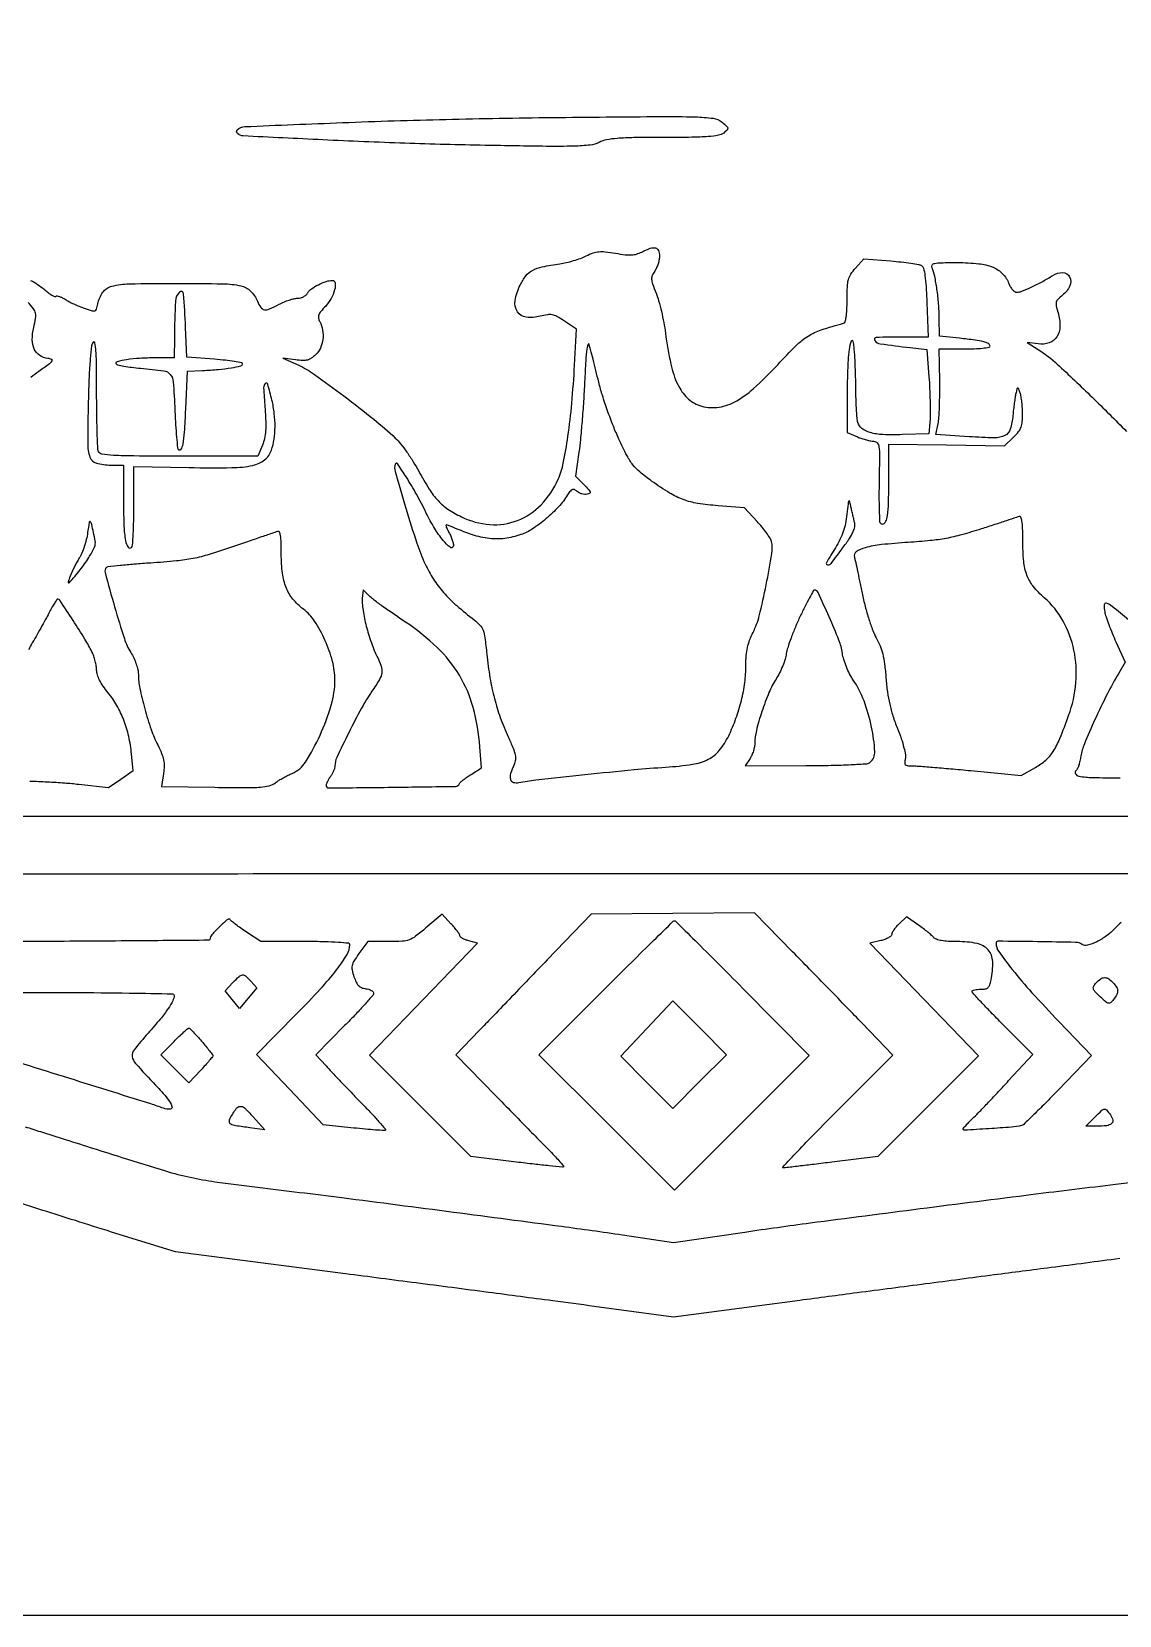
# Model space of a CAD drawing. Header units: millimetres. Extents: x 7 to 202, y 10 to 284.
# Drawn here: x 98.21 to 113.97, y 10 to 32.93 of the extents above; entities that cross this region are included whole.
import ezdxf

# ---------------------------------------------------------------- set-up
doc = ezdxf.new("R2010")
doc.units = ezdxf.units.MM
doc.layers.add('CUT', color=1, linetype='Continuous')
doc.layers.add('ENGRAVE', color=7, linetype='Continuous')

msp = doc.modelspace()

# ---------------------------------------------------------------- linework, layer by layer
at = {"layer": 'CUT'}
msp.add_lwpolyline([(72.5, 10), (142.5, 10), (142.5, 50), (72.5, 50)], close=True, dxfattribs=at)
at = {"layer": 'ENGRAVE', "extrusion": (0, 0, -1)}
for points in [[(-125.075, 39.684, -0.000008), (-124.034, 39.973, -0.000005), (-122.806, 40.313, -0.000005), (-121.59, 40.65, -0.000008), (-120.59, 40.928, 0.000314)], [(-89.604, 20.721, 0.000011), (-94.773, 20.732, 0.000328), (-100.545, 20.74, 0.000188), (-107.5, 20.742, 0.000063), (-119.188, 20.74, 0.001065)], [(-98.198, 29.332, 0.066377), (-98.392, 29.203, -0.018019), (-98.45, 29.156, -0.028753), (-98.503, 29.12, -0.028217), (-98.546, 29.098, -0.310993), (-98.565, 29.101, 0.234934), (-98.582, 29.107, 0.044537), (-98.615, 29.099, 0.039144), (-98.655, 29.082, 0.026985), (-98.698, 29.058, -0.025247), (-98.751, 29.027, -0.01118), (-98.823, 28.991, -0.011033), (-98.902, 28.957, -0.014609), (-98.975, 28.929, -0.009364), (-99.088, 28.892, -0.152419), (-99.128, 28.893, -0.243442), (-99.151, 28.916, -0.026889), (-99.17, 28.992, 0.107592), (-99.244, 29.16, 0.174161), (-99.372, 29.247, 0.059179), (-99.625, 29.282, 0.004629), (-100.309, 29.288, 0.00409), (-100.986, 29.283, 0.049868), (-101.243, 29.253, 0.139629), (-101.383, 29.178, 0.102229), (-101.483, 29.031, -0.050705), (-101.532, 28.94, -0.211453), (-101.583, 28.908, -0.140391), (-101.656, 28.918, -0.019004), (-101.797, 28.986, 0.024044), (-101.866, 29.019, 0.020954), (-101.941, 29.047, 0.021486), (-102.012, 29.067, 0.056588), (-102.064, 29.073, -0.066286), (-102.109, 29.079, -0.058452), (-102.152, 29.096, -0.060511), (-102.189, 29.123, -0.085042), (-102.214, 29.154, 0.121201), (-102.264, 29.21, 0.033278), (-102.366, 29.27, 0.034351), (-102.479, 29.317, 0.081815), (-102.568, 29.331, 0.385684), (-102.609, 29.295, 0.088605), (-102.601, 29.194, 0.061821), (-102.55, 29.068, 0.067023), (-102.471, 28.961, -0.017429), (-102.401, 28.883, -0.083931), (-102.371, 28.832, -0.136477), (-102.367, 28.787, -0.078655), (-102.385, 28.735, 0.081021), (-102.427, 28.612, 0.072638), (-102.43, 28.477, 0.075145), (-102.395, 28.352, 0.098964), (-102.326, 28.255, 0.040285), (-102.263, 28.204, 0.086651), (-102.206, 28.179, 0.07377), (-102.137, 28.172, 0.023169), (-102.035, 28.181), (-101.85, 28.207), (-102.08, 28.102, 0.04676), (-102.307, 27.971, 0.006863), (-102.735, 27.658, 0.008335), (-103.168, 27.32, 0.019175), (-103.48, 27.049, 0.036086), (-103.555, 26.967, 0.014078), (-103.647, 26.845, 0.01385), (-103.739, 26.706, 0.016735), (-103.818, 26.571, -0.016951), (-103.97, 26.31, -0.047833), (-104.098, 26.143, -0.057238), (-104.242, 26.021, -0.033717), (-104.438, 25.908, -0.095375), (-104.85, 25.796, -0.11183), (-105.25, 25.856, -0.109204), (-105.592, 26.084, -0.087549), (-105.839, 26.453, -0.054473), (-105.913, 26.685, -0.013999), (-105.98, 27.072, -0.012973), (-106.036, 27.554, -0.008764), (-106.076, 28.105), (-106.105, 28.626), (-105.928, 28.743, -0.018161), (-105.821, 28.808, -0.077855), (-105.752, 28.834, -0.088691), (-105.682, 28.835, -0.0276), (-105.58, 28.814, 0.096203), (-105.376, 28.799, 0.221958), (-105.248, 28.879, 0.18849), (-105.215, 29.04, 0.07101), (-105.287, 29.264, 0.053461), (-105.37, 29.397, 0.103615), (-105.465, 29.477, 0.072575), (-105.608, 29.529, 0.016485), (-105.861, 29.572, -0.022893), (-105.956, 29.589, -0.015299), (-106.062, 29.618, -0.015421), (-106.164, 29.651, -0.02905), (-106.244, 29.686, 0.029003), (-106.345, 29.73, 0.065049), (-106.427, 29.748, 0.052602), (-106.52, 29.747, 0.013779), (-106.669, 29.725, -0.01315), (-106.808, 29.704, -0.042224), (-106.901, 29.701, -0.058573), (-106.975, 29.713, -0.049087), (-107.05, 29.743, 0.030022), (-107.172, 29.797, 0.144483), (-107.248, 29.802, 0.249353), (-107.291, 29.766, 0.094418), (-107.306, 29.686, 0.046945), (-107.301, 29.633, 0.029497), (-107.286, 29.573, 0.029495), (-107.263, 29.514, 0.046902), (-107.237, 29.468, -0.051725), (-107.202, 29.405, -0.11708), (-107.192, 29.351, -0.069005), (-107.206, 29.282, -0.009883), (-107.257, 29.146, 0.025827), (-107.294, 29.035, 0.010979), (-107.333, 28.884, 0.010828), (-107.368, 28.72, 0.013957), (-107.392, 28.568, -0.020105), (-107.47, 28.12, -0.05793), (-107.571, 27.822, -0.087949), (-107.707, 27.631, -0.115149), (-107.889, 27.52, -0.106585), (-108.138, 27.493, -0.094512), (-108.388, 27.569, -0.063586), (-108.668, 27.765, -0.022169), (-109.018, 28.111, 0.011752), (-109.285, 28.388, 0.054159), (-109.459, 28.526, 0.06018), (-109.65, 28.616, 0.016648), (-109.969, 28.711, -0.253482), (-109.994, 28.734, -0.041173), (-110.01, 28.8, -0.029484), (-110.02, 28.901, -0.010044), (-110.023, 29.049, 0.010125), (-110.027, 29.24, 0.054257), (-110.042, 29.343, 0.080262), (-110.077, 29.421, 0.037902), (-110.144, 29.509), (-110.265, 29.644), (-110.655, 29.613, 0.007344), (-110.808, 29.599, 0.009821), (-110.947, 29.581, 0.007345), (-111.062, 29.562, 0.094418), (-111.102, 29.546, 0.196803), (-111.131, 29.507, 0.024301), (-111.151, 29.402, 0.019784), (-111.167, 29.245, 0.006344), (-111.179, 29.011), (-111.198, 28.512), (-110.829, 28.512, -0.007471), (-110.445, 28.506, -0.596175), (-110.423, 28.463, -0.209013), (-110.504, 28.414, -0.005393), (-110.936, 28.359), (-111.18, 28.33), (-111.209, 27.936, 0.006585), (-111.219, 27.769, 0.005716), (-111.225, 27.594, 0.005759), (-111.227, 27.435, 0.016774), (-111.224, 27.326), (-111.209, 27.11), (-110.824, 27.098, 0.018345), (-110.542, 27.099, 0.057161), (-110.355, 27.128, 0.096512), (-110.239, 27.186, 0.165158), (-110.179, 27.276, 0.047316), (-110.169, 27.335, 0.004703), (-110.159, 27.481, 0.00589), (-110.152, 27.655, 0.004644), (-110.148, 27.843, -0.005305), (-110.144, 28.035, -0.006134), (-110.135, 28.217, -0.005527), (-110.125, 28.37, -0.035571), (-110.113, 28.447, -0.732812), (-110.082, 28.45, -0.070783), (-110.052, 28.332, -0.018584), (-110.03, 28.025, -0.008029), (-110.023, 27.615), (-110.023, 27.127), (-110.173, 27.065, -0.018264), (-110.236, 27.041, -0.016313), (-110.304, 27.021, -0.016597), (-110.366, 27.007, -0.047813), (-110.41, 27.002, 0.221824), (-110.459, 26.98, 0.142337), (-110.484, 26.922, 0.035319), (-110.492, 26.792, 0.002423), (-110.487, 26.424, -0.004849), (-110.485, 26.2, -0.007495), (-110.488, 26.007, -0.003062), (-110.494, 25.842, -0.187113), (-110.505, 25.816, -0.388461), (-110.559, 25.813, -0.169759), (-110.6, 25.88, -0.043004), (-110.621, 26.064, -0.008069), (-110.627, 26.402), (-110.627, 26.962), (-111.465, 26.95), (-112.302, 26.938), (-112.435, 27.064, -0.031184), (-112.507, 27.142, -0.081276), (-112.544, 27.207, -0.072361), (-112.561, 27.286, -0.021081), (-112.565, 27.409, -0.013866), (-112.561, 27.499, -0.013843), (-112.552, 27.589, -0.013803), (-112.54, 27.667, -0.051819), (-112.527, 27.714, -0.009768), (-112.504, 27.767, -0.392019), (-112.493, 27.772, -0.249776), (-112.483, 27.761, -0.005809), (-112.467, 27.693, -0.015637), (-112.457, 27.637, -0.005153), (-112.445, 27.555, -0.005126), (-112.433, 27.463, -0.005789), (-112.424, 27.375, 0.049584), (-112.386, 27.176, 0.209762), (-112.308, 27.085, 0.118433), (-112.159, 27.052, 0.011828), (-111.792, 27.067), (-111.309, 27.099), (-111.341, 27.255, -0.033393), (-111.353, 27.344, -0.006815), (-111.361, 27.502, -0.007151), (-111.365, 27.687, -0.006658), (-111.364, 27.876), (-111.356, 28.339), (-111.725, 28.339, -0.01024), (-111.866, 28.342, -0.016936), (-111.985, 28.351, -0.010957), (-112.08, 28.364, -0.370215), (-112.093, 28.38, -0.274353), (-112.072, 28.416, -0.06239), (-112.002, 28.443, -0.031292), (-111.877, 28.467, -0.006329), (-111.651, 28.493), (-111.36, 28.522), (-111.358, 28.787, -0.017019), (-111.348, 28.994, -0.016046), (-111.325, 29.205, -0.016419), (-111.292, 29.391, -0.048297), (-111.253, 29.515, 0.240398), (-111.256, 29.554, 0.209959), (-111.29, 29.578, 0.046248), (-111.383, 29.588, 0.003878), (-111.625, 29.59, 0.025983), (-111.929, 29.574, 0.071333), (-112.137, 29.522, 0.102715), (-112.276, 29.428, 0.103187), (-112.366, 29.286, -0.042649), (-112.389, 29.238, -0.050806), (-112.419, 29.197, -0.058607), (-112.451, 29.169, -0.155361), (-112.48, 29.16, -0.093279), (-112.553, 29.175, -0.012633), (-112.698, 29.238, -0.015097), (-112.857, 29.318, -0.017361), (-113.003, 29.404, 0.145056), (-113.148, 29.446, 0.283493), (-113.246, 29.384, 0.225449), (-113.248, 29.251, 0.118973), (-113.143, 29.118, -0.028772), (-113.078, 29.06, -0.136937), (-113.053, 29.017, -0.116323), (-113.052, 28.964, -0.018189), (-113.079, 28.861, 0.076296), (-113.106, 28.667, 0.140227), (-113.061, 28.515, 0.167387), (-112.949, 28.427, 0.119687), (-112.791, 28.411), (-112.632, 28.434), (-112.791, 28.333, 0.044186), (-113.067, 28.119, 0.006829), (-113.571, 27.642, 0.005167), (-114.07, 27.144, 0.076563)], [(-98.201, 27.929, 0.031018), (-98.316, 28.019, -0.00386), (-98.47, 28.127, -0.082774), (-98.509, 28.165, -0.484533), (-98.502, 28.188, -0.067678), (-98.448, 28.202, 0.116982), (-98.329, 28.246, 0.139496), (-98.251, 28.337, 0.109798), (-98.222, 28.473, 0.055279), (-98.242, 28.649, -0.014626), (-98.27, 28.787, -0.095941), (-98.268, 28.857, -0.106854), (-98.24, 28.918, -0.020126), (-98.163, 29.014, 0.07287)], [(-98.185, 22.082, 0.005195), (-98.442, 22.071, 0.005224), (-98.692, 22.055, 0.009896), (-98.894, 22.036), (-99.326, 21.987), (-99.504, 22.111), (-99.682, 22.234), (-99.659, 22.472, -0.030704), (-99.618, 22.729, -0.036074), (-99.547, 22.964, -0.03812), (-99.448, 23.176, -0.043638), (-99.321, 23.359, 0.02081), (-99.249, 23.455, 0.034395), (-99.197, 23.542, 0.041557), (-99.165, 23.621, 0.076077), (-99.154, 23.688, -0.04197), (-99.149, 23.747, -0.021854), (-99.134, 23.818, -0.021573), (-99.112, 23.891, -0.030673), (-99.085, 23.953, -0.021517), (-98.985, 24.134, -0.006073), (-98.813, 24.407, -0.001404), (-98.623, 24.699, -0.246645), (-98.591, 24.716, -0.250288), (-98.579, 24.709, -0.009226), (-98.547, 24.663, -0.014857), (-98.511, 24.603, -0.009667), (-98.473, 24.533, 0.004951), (-98.426, 24.445, 0.002128), (-98.361, 24.328, 0.002105), (-98.292, 24.204, 0.002779), (-98.227, 24.091, -0.019523), (-98.17, 23.983, -0.019694)], [(-114.101, 24.417, -0.004535), (-113.863, 24.611, -0.088014), (-113.78, 24.656, -0.495038), (-113.747, 24.633, -0.064815), (-113.754, 24.533, -0.030395), (-113.774, 24.46, -0.008305), (-113.814, 24.347, -0.008366), (-113.864, 24.221, -0.008623), (-113.917, 24.097), (-114.051, 23.801), (-113.958, 23.644, -0.017115), (-113.791, 23.341, -0.010279), (-113.613, 22.971, -0.008364), (-113.46, 22.62, -0.059184), (-113.409, 22.442, 0.017503), (-113.395, 22.37, 0.02279), (-113.377, 22.305, 0.021323), (-113.357, 22.254, 0.154361), (-113.34, 22.234, -0.405051), (-113.329, 22.188, -0.22485), (-113.381, 22.152, -0.0356), (-113.579, 22.133, -0.005395), (-113.978, 22.129)], [(-129.472, 22.092, -0.000877), (-129.185, 22.002, -0.000872), (-128.868, 21.9, -0.001001), (-128.566, 21.802), (-127.851, 21.568), (-107.502, 21.568), (-87.152, 21.568)], [(-113.991, 20.034, -0.0222), (-113.902, 19.947, 0.047538), (-113.78, 19.839, 0.044333), (-113.638, 19.754, 0.046405), (-113.507, 19.704, 0.210866), (-113.428, 19.716, -0.135973), (-113.333, 19.745, -0.002265), (-112.78, 19.755, -0.001225), (-112.208, 19.762, -0.417034), (-112.18, 19.734, -0.156195), (-112.219, 19.611, -0.014196), (-112.416, 19.351, -0.015089), (-112.701, 19.017, -0.006887), (-113.092, 18.598), (-113.561, 18.109), (-113.079, 17.607, 0.003542), (-112.891, 17.413, 0.005419), (-112.725, 17.249, 0.002106), (-112.581, 17.11, 0.134475), (-112.55, 17.093, 0.036522), (-112.402, 17.07, 0.004548), (-112.078, 17.047, 0.000981), (-111.721, 17.025, 0.431616), (-111.705, 17.04, 0.17613), (-111.711, 17.056, 0.007233), (-111.751, 17.102, 0.011834), (-111.801, 17.155, 0.008041), (-111.86, 17.214, -0.009007), (-111.942, 17.296, -0.002293), (-112.072, 17.431, -0.002337), (-112.218, 17.587, -0.002365), (-112.363, 17.743), (-112.712, 18.123), (-112.273, 18.563, 0.003359), (-112.105, 18.734, 0.005305), (-111.963, 18.883, 0.001586), (-111.843, 19.014, 0.187837), (-111.835, 19.035, 0.293309), (-111.842, 19.047, 0.045019), (-111.871, 19.057, 0.038357), (-111.911, 19.064, 0.02407), (-111.959, 19.067, -0.043046), (-112.025, 19.072, -0.1401), (-112.065, 19.091, -0.128269), (-112.09, 19.13, -0.033577), (-112.11, 19.201, -0.056795), (-112.132, 19.47, -0.175423), (-112.066, 19.636, -0.164538), (-111.905, 19.729, -0.04862), (-111.618, 19.757, 0.013387), (-111.487, 19.76, 0.029912), (-111.388, 19.771, 0.038904), (-111.317, 19.79, 0.138214), (-111.278, 19.816, -0.040758), (-111.248, 19.847, -0.009048), (-111.193, 19.893, -0.009343), (-111.126, 19.945, -0.008889), (-111.056, 19.995), (-110.884, 20.115), (-110.777, 20.014, -0.024097), (-110.736, 19.972, -0.027882), (-110.701, 19.928, -0.028653), (-110.677, 19.888, -0.124171), (-110.67, 19.861, 0.218695), (-110.66, 19.838, 0.048178), (-110.623, 19.813, 0.041658), (-110.572, 19.789, 0.029571), (-110.511, 19.771), (-110.352, 19.733), (-111.139, 18.918), (-111.927, 18.102), (-111.198, 17.374), (-110.47, 16.646), (-109.804, 16.563, 0.00066), (-109.546, 16.531, 0.001003), (-109.322, 16.504, 0.000357), (-109.128, 16.481, 0.025811), (-109.096, 16.479, 0.661504), (-109.091, 16.491, 0.001019), (-109.306, 16.719, 0.004207), (-109.56, 16.983, 0.002422), (-109.87, 17.296), (-110.687, 18.113), (-110.237, 18.579, -0.000804), (-110.026, 18.798, -0.000401), (-109.757, 19.074, -0.000398), (-109.479, 19.359, -0.000587), (-109.234, 19.609), (-108.68, 20.174), (-107.497, 20.163), (-106.314, 20.153), (-105.678, 19.491, 0.000055), (-105.41, 19.212, 0.000048), (-105.129, 18.919, 0.000049), (-104.875, 18.655, 0.000144), (-104.7, 18.474), (-104.358, 18.118), (-104.935, 17.525, -0.0003), (-105.171, 17.282, -0.000315), (-105.404, 17.044, -0.000301), (-105.605, 16.839, -0.001417), (-105.721, 16.721, 0.00658), (-105.799, 16.64, 0.010932), (-105.864, 16.568, 0.004716), (-105.915, 16.508, 0.387138), (-105.914, 16.496, 0.224041), (-105.9, 16.491, 0.000705), (-105.709, 16.51, 0.00372), (-105.492, 16.533, 0.002296), (-105.236, 16.564), (-104.573, 16.646), (-103.841, 17.378), (-103.108, 18.111), (-103.89, 18.923), (-104.672, 19.735), (-104.544, 19.769, 0.025664), (-104.495, 19.784, 0.036797), (-104.454, 19.803, 0.040628), (-104.424, 19.823, 0.229274), (-104.416, 19.84, -0.145851), (-104.41, 19.861, -0.013829), (-104.378, 19.907, -0.016755), (-104.336, 19.96, -0.01243), (-104.286, 20.016), (-104.157, 20.155), (-103.924, 19.956, 0.013134), (-103.772, 19.833, 0.075255), (-103.681, 19.783, 0.075423), (-103.58, 19.762, 0.013225), (-103.385, 19.757), (-103.08, 19.757), (-102.953, 19.582, -0.015247), (-102.879, 19.473, -0.0889), (-102.853, 19.409, -0.108386), (-102.853, 19.346, -0.027792), (-102.881, 19.248, -0.029836), (-102.914, 19.168, -0.08111), (-102.949, 19.119, -0.10228), (-102.992, 19.09, -0.067536), (-103.051, 19.074, 0.041081), (-103.095, 19.066, 0.05661), (-103.132, 19.05, 0.070704), (-103.157, 19.031, 0.197364), (-103.165, 19.011, 0.179729), (-103.153, 18.978, 0.003965), (-103.042, 18.852, 0.008503), (-102.907, 18.705, 0.005581), (-102.746, 18.54), (-102.328, 18.119), (-102.476, 17.957, -0.0042), (-102.557, 17.87, -0.00108), (-102.688, 17.731, -0.0011), (-102.839, 17.574, -0.001118), (-102.99, 17.418, 0.004509), (-103.129, 17.273, 0.007548), (-103.242, 17.148, 0.002282), (-103.337, 17.039, 0.41794), (-103.336, 17.026, 0.192323), (-103.319, 17.02, 0.00202), (-103.193, 17.028, 0.00607), (-103.047, 17.04, 0.003864), (-102.877, 17.057), (-102.437, 17.104), (-101.953, 17.614), (-101.47, 18.124), (-102.055, 18.714, -0.009522), (-102.393, 19.069, -0.022175), (-102.63, 19.35, -0.02692), (-102.781, 19.57, -0.137602), (-102.82, 19.712, -0.384506), (-102.802, 19.732, -0.00826), (-102.655, 19.745, -0.012576), (-102.455, 19.754, -0.004786), (-102.176, 19.757), (-101.531, 19.757), (-101.324, 19.895, 0.00677), (-101.242, 19.95, 0.008735), (-101.169, 20.004, 0.006918), (-101.11, 20.05, 0.073195), (-101.089, 20.073, -0.444169), (-101.052, 20.078, -0.016232), (-100.933, 19.971, -0.019246), (-100.821, 19.854, -0.173598), (-100.795, 19.789, 0.40045), (-100.781, 19.776, 0.000062), (-99.593, 19.766, 0.001236), (-98.272, 19.759, 0.000741), (-96.704, 19.757, 0.000343)], [(-95.682, 16.724, -0.000032), (-94.547, 17.088, -0.000032)], [(-97.548, 19.02, 0.000968), (-98.803, 19.019, 0.003244), (-99.626, 19.012, 0.000683), (-100.253, 19.001, 0.408803), (-100.276, 18.977, 0.11803), (-100.256, 18.897, 0.033286), (-100.19, 18.786, 0.023288), (-100.077, 18.637, 0.00771), (-99.898, 18.43, -0.012412), (-99.696, 18.19, -0.208287), (-99.669, 18.092, -0.148894), (-99.717, 17.991, -0.005516), (-100.008, 17.677, 0.013641), (-100.182, 17.482, 0.093827), (-100.245, 17.37, 0.487797), (-100.218, 17.329, 0.112299), (-100.122, 17.343, -0.014867), (-99.939, 17.406, -0.000159), (-98.673, 17.802, -0.00057), (-97.363, 18.211, -0.000694)], [(-98.119, 17.075, 0.000326), (-98.34, 17.005, 0.000082), (-98.7, 16.891, 0.000084), (-99.111, 16.761, 0.000085), (-99.521, 16.631, -0.003831), (-100.151, 16.436, -0.018959), (-100.51, 16.343, -0.019827), (-100.868, 16.279, -0.004448), (-101.483, 16.2, 0.001821), (-102.704, 16.049, 0.000793), (-104.323, 15.84, 0.000711), (-105.887, 15.634, 0.003468), (-106.771, 15.51), (-107.509, 15.401), (-108.54, 15.551, 0.003378), (-109.49, 15.683, 0.000791), (-111.083, 15.89, 0.000853), (-112.719, 16.098, 0.002136), (-113.913, 16.242, -0.011562), (-114.237, 16.288, -0.016219)], [(-113.972, 15.167, 0.001623), (-112.978, 15.036, -0.000226), (-112.152, 14.929, -0.000131), (-111.161, 14.799, -0.000131), (-110.169, 14.67, -0.000222), (-109.337, 14.56), (-107.509, 14.319), (-106.361, 14.474, -0.000846), (-105.759, 14.554, -0.000245), (-104.829, 14.677, -0.000247), (-103.781, 14.813, -0.000263), (-102.756, 14.946), (-100.297, 15.262), (-99.37, 15.551, 0.0013), (-98.846, 15.716, 0.000255), (-97.904, 16.014, 0.00027), (-96.807, 16.364, 0.000251)]]:
    msp.add_lwpolyline(points, format="xyb", dxfattribs=at)
for points in [[(-108.212, 31.623, 0.011513), (-108.279, 31.562, 0.168633), (-108.294, 31.535, 0.245245), (-108.285, 31.509, 0.025963), (-108.236, 31.466, 0.121899), (-108.16, 31.433, 0.024786), (-108.012, 31.415, 0.015301), (-107.776, 31.404, 0.003148), (-107.36, 31.402, -0.003289), (-106.935, 31.399, -0.015818), (-106.694, 31.388, -0.027742), (-106.538, 31.367, -0.0726), (-106.431, 31.331, 0.092384), (-106.301, 31.291, 0.02061), (-106.068, 31.276, 0.009976), (-105.667, 31.273, 0.001205), (-104.783, 31.287, 0.003864), (-103.618, 31.318, 0.003643), (-102.43, 31.367, 0.000615), (-101.278, 31.424, 0.185722), (-101.194, 31.461, 0.080056), (-101.185, 31.473, 0.091331), (-101.181, 31.487, 0.100751), (-101.183, 31.499, 0.121921), (-101.189, 31.51, 0.187906), (-101.3, 31.559, 0.000715), (-102.714, 31.617, 0.003856), (-104.212, 31.664, 0.003549), (-105.753, 31.691, 0.000503), (-107.318, 31.705, 0.008903), (-107.823, 31.7, 0.025742), (-108.085, 31.679, 0.144173)], [(-100.28, 28.501), (-100.276, 28.21), (-100.006, 28.21, -0.013963), (-99.777, 28.203, -0.023719), (-99.587, 28.183, -0.023649), (-99.449, 28.155, -0.507125), (-99.436, 28.122, -0.205202), (-99.457, 28.107, -0.008267), (-99.549, 28.09, -0.013338), (-99.661, 28.073, -0.008925), (-99.791, 28.059, 0.01119), (-100.126, 28.023, 0.191328), (-100.221, 27.97, 0.15485), (-100.263, 27.863, 0.006663), (-100.287, 27.452, -0.004289), (-100.297, 27.242, -0.006634), (-100.311, 27.062, -0.002559), (-100.325, 26.908, -0.173797), (-100.336, 26.885, -0.466031), (-100.376, 26.888, -0.106908), (-100.405, 26.959, -0.03034), (-100.427, 27.132, -0.004995), (-100.445, 27.467), (-100.47, 28.016), (-100.685, 28.027, -0.009668), (-100.919, 28.043, -0.01888), (-101.105, 28.066, -0.014781), (-101.244, 28.093, -0.350503), (-101.268, 28.122, -0.358722), (-101.255, 28.138, -0.007394), (-101.149, 28.157, -0.013781), (-101.018, 28.175, -0.008393), (-100.863, 28.189), (-100.458, 28.22), (-100.441, 28.657, -0.009724), (-100.413, 29.139, -0.634259), (-100.353, 29.162, -0.192352), (-100.295, 29.031, -0.007708)], [(-99.033, 27.579, -0.004982), (-99.024, 26.97, -0.085845), (-99.057, 26.774, -0.244503), (-99.151, 26.686, -0.068654), (-99.357, 26.657), (-99.543, 26.657), (-99.543, 26.108, -0.008772), (-99.55, 25.768, -0.035475), (-99.572, 25.562, -0.103909), (-99.609, 25.47, -0.471978), (-99.659, 25.465, -0.179759), (-99.673, 25.496, -0.004113), (-99.683, 25.657, -0.008674), (-99.691, 25.848, -0.005704), (-99.693, 26.068), (-99.693, 26.636), (-100.491, 26.622, -0.007233), (-101.112, 26.62, -0.04903), (-101.416, 26.653, -0.114956), (-101.586, 26.733, -0.145161), (-101.686, 26.873, -0.046753), (-101.724, 27.031, -0.032999), (-101.738, 27.213, -0.031335), (-101.727, 27.406, -0.030595), (-101.693, 27.598, -0.009928), (-101.632, 27.83, -0.572043), (-101.597, 27.839, -0.212047), (-101.573, 27.777, -0.006584), (-101.591, 27.496, 0.008996), (-101.603, 27.292, 0.026671), (-101.601, 27.153, 0.037684), (-101.585, 27.044, 0.044697), (-101.554, 26.946), (-101.488, 26.787), (-100.347, 26.787, 0.001579), (-99.694, 26.789, 0.013023), (-99.397, 26.798, 0.022413), (-99.229, 26.816, 0.270401), (-99.181, 26.855, 0.081837), (-99.17, 26.906, 0.002246), (-99.162, 27.133, 0.004581), (-99.156, 27.4, 0.00312), (-99.154, 27.705, -0.002799), (-99.152, 28.093, -0.014411), (-99.144, 28.308, -0.02542), (-99.129, 28.428, -0.608198), (-99.104, 28.436, -0.169668), (-99.08, 28.386, -0.007725), (-99.061, 28.195, -0.01025), (-99.045, 27.936, -0.004045)], [(-106.14, 26.846), (-106.091, 26.496), (-106.213, 26.373, 0.009181), (-106.282, 26.301, 0.108638), (-106.301, 26.268, 0.348159), (-106.293, 26.248, 0.086903), (-106.258, 26.234, 0.07309), (-106.223, 26.233, 0.04525), (-106.183, 26.24, 0.044428), (-106.144, 26.255, 0.05969), (-106.112, 26.276, -0.056412), (-106.073, 26.302, -0.208501), (-106.044, 26.303, -0.142192), (-106.015, 26.282, -0.022571), (-105.976, 26.226, 0.047034), (-105.845, 26.054, 0.029376), (-105.662, 25.88, 0.029552), (-105.467, 25.733, 0.064619), (-105.299, 25.65, 0.048429), (-105.064, 25.595, 0.06351), (-104.843, 25.593, 0.051495), (-104.596, 25.649, 0.020644), (-104.272, 25.773, -0.024881), (-104.224, 25.791, -0.483153), (-104.213, 25.783, -0.135456), (-104.218, 25.759, -0.004228), (-104.264, 25.669, 0.022104), (-104.29, 25.612, 0.026091), (-104.309, 25.556, 0.026359), (-104.321, 25.508, 0.12587), (-104.319, 25.48, 0.525738), (-104.272, 25.467, 0.050928), (-104.172, 25.567, 0.034198), (-104.049, 25.743, 0.021434), (-103.928, 25.963, -0.011738), (-103.786, 26.236, -0.014644), (-103.64, 26.482, -0.009594), (-103.511, 26.678, -0.619383), (-103.48, 26.673, -0.151023), (-103.477, 26.565, -0.00301), (-103.633, 26.032, -0.007426), (-103.792, 25.527, -0.028935), (-103.912, 25.223, -0.034884), (-104.032, 25.007, -0.036755), (-104.178, 24.813, -0.032081), (-104.369, 24.623, -0.017787), (-104.623, 24.415, 0.044411), (-104.706, 24.339, 0.098287), (-104.751, 24.266, 0.055289), (-104.777, 24.158, 0.006972), (-104.805, 23.919, -0.015287), (-104.851, 23.576, -0.02221), (-104.915, 23.278, -0.023562), (-105, 23.001, -0.020955), (-105.115, 22.721, 0.009288), (-105.186, 22.558, 0.046655), (-105.216, 22.462, 0.082385), (-105.219, 22.391, 0.076645), (-105.199, 22.32, -0.034662), (-105.15, 22.19, -0.13773), (-105.149, 22.106, -0.261174), (-105.19, 22.063, -0.123838), (-105.268, 22.06, 0.022993), (-105.513, 22.099, 0.001507), (-106.227, 22.176, 0.002333), (-106.937, 22.247, 0.007992), (-107.399, 22.283, -0.021069), (-107.783, 22.324, -0.079347), (-108.013, 22.397, -0.107192), (-108.172, 22.524, -0.057043), (-108.308, 22.738, -0.026094), (-108.414, 22.99, -0.026913), (-108.493, 23.249, -0.027709), (-108.541, 23.507, -0.032209), (-108.557, 23.757, 0.020063), (-108.562, 23.897, 0.033628), (-108.58, 24.015, 0.035983), (-108.612, 24.123, 0.02762), (-108.661, 24.235, -0.056311), (-108.751, 24.476, -0.011206), (-108.851, 24.923, -0.00856), (-108.935, 25.378, -0.106128), (-108.927, 25.553, -0.07584), (-108.907, 25.6, -0.015925), (-108.856, 25.675, -0.016351), (-108.791, 25.759, -0.01484), (-108.719, 25.842), (-108.535, 26.04), (-108.155, 26.069, 0.019593), (-107.859, 26.103, 0.050259), (-107.65, 26.157, 0.048671), (-107.453, 26.253, 0.017441), (-107.192, 26.426, 0.017308), (-107.02, 26.558, 0.055054), (-106.92, 26.661, 0.04681), (-106.836, 26.792, 0.010037), (-106.717, 27.035, 0.014687), (-106.638, 27.221, 0.008919), (-106.554, 27.444, 0.008934), (-106.479, 27.668, 0.015558), (-106.426, 27.857, -0.000541), (-106.384, 28.027, -0.000599), (-106.343, 28.19, -0.000554), (-106.308, 28.33, -0.003104), (-106.289, 28.404, -0.715022), (-106.271, 28.405, -0.068559), (-106.255, 28.343, -0.015479), (-106.238, 28.168, -0.003322), (-106.222, 27.865, 0.004199), (-106.206, 27.583, 0.003703), (-106.184, 27.29, 0.003721), (-106.161, 27.026, 0.01124)], [(-109.853, 25.458, -0.008004), (-109.724, 25.244, -0.562569), (-109.741, 25.214, -0.242847), (-109.795, 25.239, -0.006572), (-109.958, 25.454, -0.011439), (-110.056, 25.593, -0.039141), (-110.11, 25.69, -0.062908), (-110.134, 25.765, -0.107145), (-110.131, 25.83, 0.003134), (-110.119, 25.879, 0.001502), (-110.104, 25.943, 0.001489), (-110.089, 26.01, 0.002127), (-110.076, 26.069, -0.020769), (-110.059, 26.135, -0.692587), (-110.047, 26.136, -0.077627), (-110.037, 26.098, -0.002786), (-110.02, 25.946, 0.025297), (-110, 25.813, 0.032205), (-109.967, 25.694, 0.031824), (-109.919, 25.579, 0.02379)], [(-111.965, 25.732, 0.01052), (-111.682, 25.648, 0.021957), (-111.458, 25.596, 0.02105), (-111.225, 25.563, 0.008903), (-110.909, 25.537, -0.010507), (-110.521, 25.505, -0.040462), (-110.283, 25.46, -0.083264), (-110.156, 25.401, -0.323959), (-110.128, 25.324, 0.015914), (-110.14, 25.278, 0.001019), (-110.169, 25.143, 0.001491), (-110.204, 24.981, 0.001109), (-110.241, 24.803, -0.012562), (-110.286, 24.61, -0.013218), (-110.339, 24.424, -0.013775), (-110.395, 24.263, -0.039935), (-110.445, 24.156, 0.034271), (-110.501, 24.041, 0.036783), (-110.539, 23.922, 0.028851), (-110.566, 23.776, 0.011493), (-110.586, 23.574, -0.015144), (-110.607, 23.372, -0.022037), (-110.64, 23.196, -0.022474), (-110.686, 23.025, -0.016703), (-110.753, 22.842, 0.012577), (-110.808, 22.694, 0.020212), (-110.846, 22.565, 0.021851), (-110.868, 22.461, 0.102441), (-110.866, 22.4, -0.040114), (-110.857, 22.346, -0.217008), (-110.866, 22.319, -0.178061), (-110.895, 22.305, -0.025987), (-110.96, 22.302, 0.020668), (-111.039, 22.299, 0.001441), (-111.26, 22.282, 0.002044), (-111.523, 22.26, 0.001536), (-111.813, 22.233), (-112.546, 22.163), (-112.752, 22.28, -0.051693), (-112.901, 22.385, -0.069936), (-113.008, 22.51, -0.045585), (-113.105, 22.698, -0.010572), (-113.232, 23.029, -0.064773), (-113.337, 23.507, -0.072568), (-113.309, 23.977, -0.076528), (-113.152, 24.399, -0.085036), (-112.879, 24.736, 0.042372), (-112.72, 24.902, 0.079779), (-112.628, 25.063, 0.067312), (-112.581, 25.263, 0.02304), (-112.568, 25.561, -0.006625), (-112.565, 25.744, -0.031381), (-112.556, 25.848, -0.070241), (-112.54, 25.902, -0.394622), (-112.514, 25.913, 0.01141), (-112.476, 25.899, 0.000426), (-112.331, 25.851, 0.000771), (-112.159, 25.795, 0.000542)], [(-98.903, 25.312, -0.022037), (-98.833, 25.185, -0.019386), (-98.77, 25.047, -0.038723), (-98.743, 24.962, -0.772773), (-98.757, 24.954, -0.019547), (-98.915, 25.14, -0.027841), (-99.04, 25.318, -0.028907), (-99.122, 25.47, -0.16167), (-99.133, 25.561, -0.002094), (-99.083, 25.799, -0.136249), (-99.063, 25.836, -0.621037), (-99.046, 25.831, -0.007121), (-99.023, 25.679, 0.025396), (-99.004, 25.582, 0.018931), (-98.975, 25.478, 0.019246), (-98.94, 25.382, 0.040633)], [(-101.138, 25.478, 0.007536), (-100.785, 25.363, 0.025517), (-100.55, 25.304, 0.025402), (-100.31, 25.269, 0.007418), (-99.938, 25.239, -0.003426), (-99.699, 25.221, -0.005365), (-99.494, 25.203, -0.001732), (-99.317, 25.184, -0.171064), (-99.295, 25.174, -0.269307), (-99.276, 25.1, -0.003281), (-99.414, 24.605, -0.007965), (-99.555, 24.144, -0.062894), (-99.649, 23.942, 0.032172), (-99.691, 23.865, 0.026054), (-99.726, 23.777, 0.026816), (-99.751, 23.693, 0.055814), (-99.758, 23.625, -0.051197), (-99.779, 23.424, -0.015759), (-99.85, 23.129, -0.016311), (-99.943, 22.829, -0.03405), (-100.038, 22.604, 0.018372), (-100.095, 22.481, 0.048171), (-100.123, 22.388, 0.055734), (-100.132, 22.3, 0.0323), (-100.123, 22.193), (-100.094, 22.005), (-100.864, 21.991, -0.002627), (-101.316, 21.986, -0.020494), (-101.527, 21.993, -0.046206), (-101.652, 22.014, -0.09408), (-101.742, 22.057, 0.020202), (-101.793, 22.092, 0.011105), (-101.858, 22.13, 0.011055), (-101.926, 22.166, 0.01736), (-101.986, 22.193, -0.15394), (-102.179, 22.357, -0.033833), (-102.389, 22.744, -0.035889), (-102.552, 23.182, -0.071428), (-102.605, 23.547, -0.066054), (-102.569, 23.815, -0.038836), (-102.461, 24.12, -0.039092), (-102.311, 24.396, -0.086164), (-102.149, 24.571, 0.058042), (-101.997, 24.717, 0.07629), (-101.899, 24.883, 0.06512), (-101.845, 25.09, 0.03066), (-101.828, 25.366, -0.007117), (-101.826, 25.538, -0.033266), (-101.817, 25.636, -0.075989), (-101.8, 25.687, -0.384429), (-101.774, 25.697, 0.00735), (-101.735, 25.683, 0.000204), (-101.565, 25.625, 0.00042), (-101.365, 25.556, 0.000288)], [(-103.059, 24.325, -0.011991), (-103.092, 24.209, -0.009487), (-103.133, 24.085, -0.009614), (-103.175, 23.972, -0.023461), (-103.212, 23.891, 0.030461), (-103.275, 23.746, 0.122774), (-103.285, 23.651, 0.099745), (-103.25, 23.552, 0.016544), (-103.141, 23.381, -0.025583), (-102.99, 23.136, -0.009799), (-102.805, 22.781, -0.005642), (-102.631, 22.421, -0.110059), (-102.605, 22.302, 0.067355), (-102.6, 22.269, 0.030236), (-102.586, 22.228, 0.029253), (-102.566, 22.185, 0.03518), (-102.541, 22.148, -0.021403), (-102.517, 22.113, -0.022542), (-102.496, 22.076, -0.022902), (-102.481, 22.043, -0.087151), (-102.477, 22.021, -0.42626), (-102.514, 21.982, -0.000904), (-103.434, 21.992, -0.000962), (-104.353, 22.005, -0.311167), (-104.408, 22.044, 0.124014), (-104.422, 22.064, 0.014411), (-104.463, 22.099, 0.016608), (-104.516, 22.138, 0.012857), (-104.576, 22.177), (-104.73, 22.272), (-104.706, 22.578, -0.047222), (-104.607, 23.145, -0.068115), (-104.408, 23.613, -0.06715), (-104.088, 24.014, -0.044415), (-103.627, 24.384, 0.004249), (-103.452, 24.502, 0.005199), (-103.291, 24.616, 0.004376), (-103.157, 24.714, 0.036611), (-103.101, 24.763), (-103.014, 24.849), (-103.001, 24.723, -0.047979), (-103.001, 24.656, -0.013677), (-103.013, 24.554, -0.013638), (-103.033, 24.438, -0.014065)], [(-109.344, 24.469, -0.010947), (-109.274, 24.312, -0.011167), (-109.211, 24.153, -0.01099), (-109.163, 24.013, -0.044767), (-109.143, 23.926, 0.044112), (-109.126, 23.848, 0.019841), (-109.091, 23.75, 0.019462), (-109.044, 23.648, 0.025082), (-108.994, 23.559, -0.042987), (-108.892, 23.364, -0.018413), (-108.789, 23.088, -0.017673), (-108.709, 22.812, -0.062363), (-108.686, 22.629, 0.04807), (-108.681, 22.577, 0.027909), (-108.666, 22.517, 0.02769), (-108.643, 22.457, 0.041415), (-108.617, 22.408), (-108.547, 22.302), (-109.425, 22.305, -0.00392), (-109.793, 22.31, -0.008041), (-110.081, 22.32, -0.004613), (-110.308, 22.333, -0.156974), (-110.357, 22.353, -0.239322), (-110.425, 22.51, -0.035471), (-110.378, 22.862, -0.038632), (-110.268, 23.242, -0.060315), (-110.112, 23.545, 0.031888), (-110.06, 23.632, 0.022236), (-110.013, 23.735, 0.022448), (-109.976, 23.841, 0.037713), (-109.955, 23.933, -0.059157), (-109.905, 24.121, -0.010405), (-109.763, 24.459, -0.004412), (-109.602, 24.812, -0.291179), (-109.548, 24.846, -0.272674), (-109.534, 24.838, -0.002804), (-109.478, 24.735, -0.007997), (-109.415, 24.613, -0.004989)], [(-108.509, 19.083), (-109.474, 18.108), (-108.498, 17.132), (-107.522, 16.156), (-106.541, 17.136), (-105.56, 18.117), (-106.529, 19.088, 0.001093), (-106.903, 19.46, 0.001791), (-107.221, 19.773, 0.000183), (-107.506, 20.052, 0.195823), (-107.522, 20.059, 0.197182), (-107.538, 20.052, 0.000184), (-107.821, 19.772, 0.001801), (-108.138, 19.457, 0.001099)], [(-101.386, 19.185), (-101.476, 19.088), (-101.349, 18.938), (-101.223, 18.787), (-101.119, 18.916), (-101.015, 19.045), (-101.128, 19.164, 0.015491), (-101.219, 19.253, 0.167991), (-101.265, 19.274, 0.204772), (-101.31, 19.259, 0.024574)], [(-113.877, 19.16, 0.040318), (-113.927, 19.095, 0.138912), (-113.942, 19.044, 0.132741), (-113.929, 18.991, 0.035506), (-113.882, 18.918, 0.040087), (-113.84, 18.871, 0.246957), (-113.81, 18.863, 0.131111), (-113.774, 18.881, 0.009254), (-113.69, 18.958, 0.012332), (-113.613, 19.036, 0.120018), (-113.59, 19.075, 0.207865), (-113.595, 19.111, 0.048908), (-113.631, 19.161, 0.058036), (-113.696, 19.217, 0.152373), (-113.754, 19.235, 0.151996), (-113.812, 19.217, 0.057657)], [(-100.675, 18.314, 0.005215), (-100.737, 18.24, 0.007886), (-100.789, 18.174, 0.0037), (-100.832, 18.117, 0.161397), (-100.836, 18.103, 0.171978), (-100.832, 18.089, 0.00378), (-100.786, 18.034, 0.008159), (-100.73, 17.969, 0.005368), (-100.663, 17.896), (-100.49, 17.71), (-100.287, 17.913), (-100.084, 18.116), (-100.275, 18.311, 0.006049), (-100.35, 18.386, 0.00926), (-100.417, 18.448, 0.004395), (-100.475, 18.499, 0.196578), (-100.49, 18.504, 0.182026), (-100.504, 18.498, 0.004854), (-100.554, 18.448, 0.009543), (-100.611, 18.386, 0.006316)], [(-101.417, 17.222), (-101.588, 17.031), (-101.374, 17.06, 0.005516), (-101.168, 17.09, 0.075965), (-101.097, 17.113, 0.289652), (-101.076, 17.147, 0.122209), (-101.09, 17.201, 0.023315), (-101.174, 17.338, 0.230995), (-101.232, 17.371, 0.210635), (-101.296, 17.348, 0.019334)], [(-113.837, 17.246, 0.093681), (-113.871, 17.171, 0.287522), (-113.854, 17.121, 0.146238), (-113.783, 17.091, 0.025829), (-113.639, 17.083), (-113.48, 17.083), (-113.61, 17.212, 0.006255), (-113.714, 17.314, 0.153677), (-113.75, 17.332, 0.263071), (-113.781, 17.32, 0.020317)]]:
    msp.add_lwpolyline(points, format="xyb", close=True, dxfattribs=at)
msp.add_lwpolyline([(-107.123, 17.718), (-107.499, 17.341), (-107.887, 17.729), (-108.275, 18.117), (-107.888, 18.509), (-107.5, 18.9), (-107.124, 18.498), (-106.748, 18.096)], close=True, dxfattribs=at)

doc.saveas('drawing.dxf')
